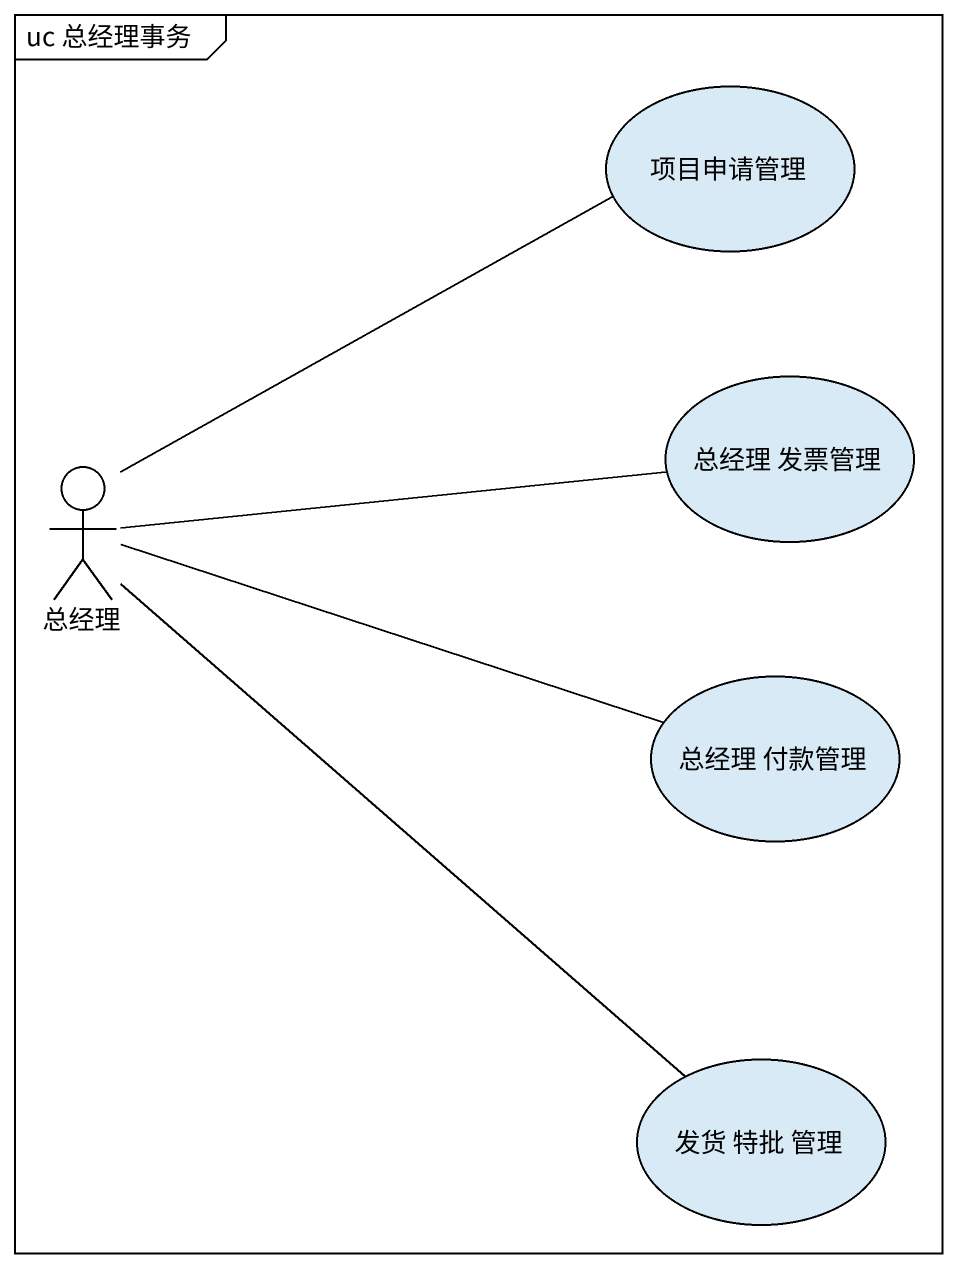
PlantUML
@startuml
mainframe uc 总经理事务
usecase 项目申请管理
usecase "总经理 发票管理" as 总经理_发票管理
actor 总经理
usecase "总经理 付款管理" as 总经理_付款管理
usecase "发货 特批 管理" as 发货_特批_管理
总经理 -up- 项目申请管理
总经理 -right- 总经理_发票管理
总经理 -right- 总经理_付款管理
总经理 -- 发货_特批_管理
@enduml
